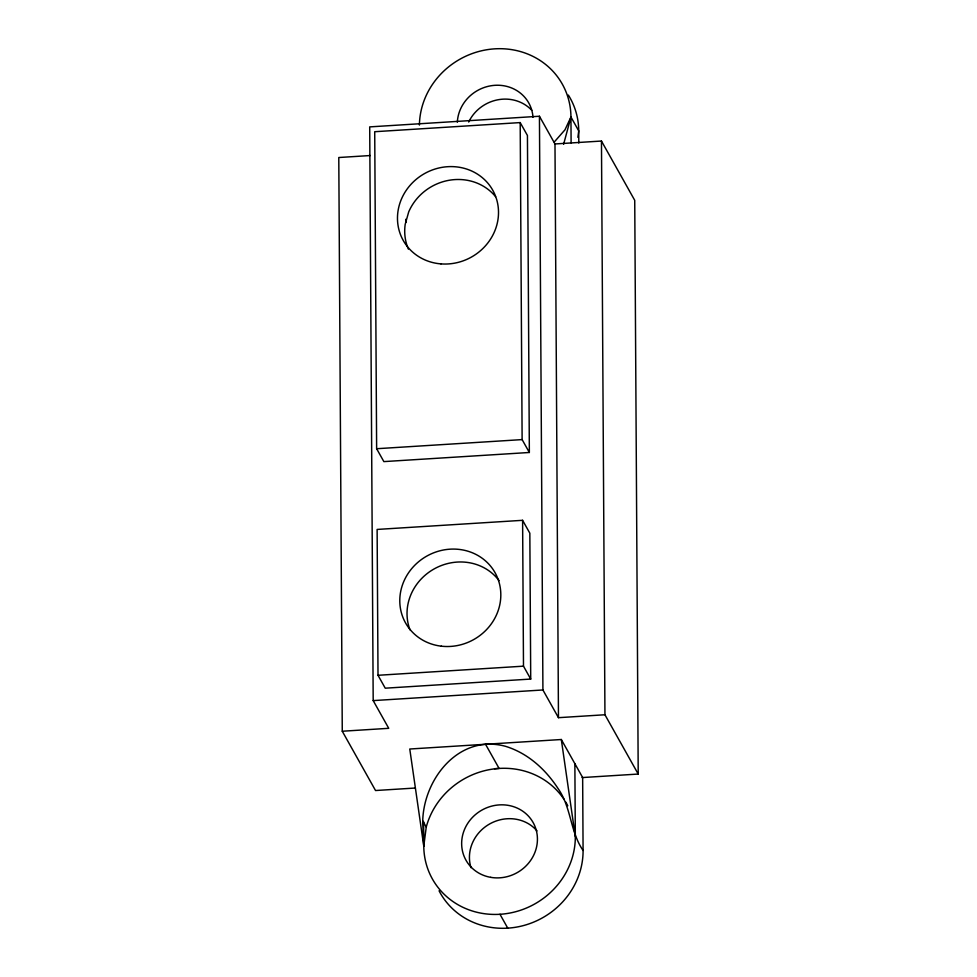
<?xml version="1.0" encoding="UTF-8"?>
<svg xmlns="http://www.w3.org/2000/svg" width="977" height="977" viewBox="0 0 977 977"><rect width="100%" height="100%" fill="white"/><g stroke="black" fill="none" stroke-linecap="round" stroke-linejoin="round"><path stroke-width="1.47" d="M507.759 928.15L499.98 914.289A76.975 71.822 -29.3 0 1 423.774 846.119L426.241 827.079L422.723 820.827C423.847 778.254 459.495 733.666 505.622 746.343C527.946 753.243 545.618 769.387 558.16 788.695C571.398 807.515 570.104 831.793 583.086 850.466A76.975 71.822 -29.3 0 1 524.405 925.317A76.975 71.822 -29.3 0 1 439.064 890.792M570.617 119.609L570.947 117.032A76.975 71.822 -29.3 0 0 495.498 48.801A76.975 71.822 -29.3 0 0 419.414 125.08M577.895 137.33L578.726 130.881A76.975 71.822 -29.3 0 0 568.358 95.062M408.386 249.123A51.317 47.873 -29.3 0 1 405.199 224.307L408.716 211.875A51.317 47.873 -29.3 0 1 495.559 196.621M563.619 144.278L570.947 117.032L578.726 130.881L578.799 143.045M554.24 142.044L564.975 129.819L570.947 117.032L571.105 142.862M582.036 777.582L638.213 774.053L604.946 714.761L558.465 717.68L554.985 143.961L539.438 116.251L369.709 126.888L373.19 700.607L388.736 728.317L342.268 731.236L338.787 157.517L370.271 155.538M520.191 122.589L374.716 131.712L376.633 448.724L383.863 461.608L529.351 452.485L527.433 135.485L520.191 122.589L522.121 439.601L529.351 452.485M554.985 143.961L601.466 141.042L634.732 200.334L638.213 774.053M376.633 448.724L522.121 439.601M522.61 520.314L377.122 529.436L378.014 675.29L385.243 688.187L530.719 679.064L529.839 533.198L522.61 520.314L523.489 666.167L530.719 679.064M378.014 675.29L523.489 666.167M373.19 700.607L542.919 689.97L558.465 717.68M583.086 850.466L582.646 777.533L561.311 739.516L409.766 749.017L423.774 846.119L423.627 821.804M494.557 768.716L499.1 768.435L485.532 744.266M415.017 788.048L375.534 790.527L342.268 731.236M561.311 739.516L575.319 836.617A76.975 71.822 -29.3 0 1 499.98 914.289M422.723 820.827L423.774 846.119M601.466 141.042L604.946 714.761M574.867 763.684L575.319 836.617M539.438 116.251L542.919 689.97M409.986 629.823A51.317 47.873 -29.3 0 1 434.423 568.761A51.317 47.873 -29.3 0 1 499.052 580.607M406.371 222.011A51.317 47.873 -29.3 0 1 405.675 219.312M470.999 867.698A38.494 35.905 -29.3 0 1 489.831 823.855A38.494 35.905 -29.3 0 1 537.008 830.865M426.241 827.079A76.975 71.822 -29.3 0 1 488.463 769.827A76.975 71.822 -29.3 0 1 564.169 799.577M565.695 802.007A76.975 71.822 -29.3 0 1 567.796 805.793M457.334 122.223A38.494 35.905 -29.3 0 1 494.85 85.317A38.494 35.905 -29.3 0 1 532.99 117.277M468.691 122.04A38.494 35.905 -29.3 0 1 531.793 110.328M441.311 646.176A51.317 47.873 -29.3 0 0 497.855 578.665A51.317 47.873 -29.3 0 0 411.757 568.565A51.317 47.873 -29.3 0 0 441.311 646.176M440.969 263.888A51.317 47.873 -29.3 0 0 494.826 194.411A51.317 47.873 -29.3 0 0 408.178 187.657A51.317 47.873 -29.3 0 0 440.969 263.888M490.735 877.346A38.494 35.905 -29.3 0 0 535.86 828.887A38.494 35.905 -29.3 0 0 472.025 817.859A38.494 35.905 -29.3 0 0 490.735 877.346"/></g></svg>
